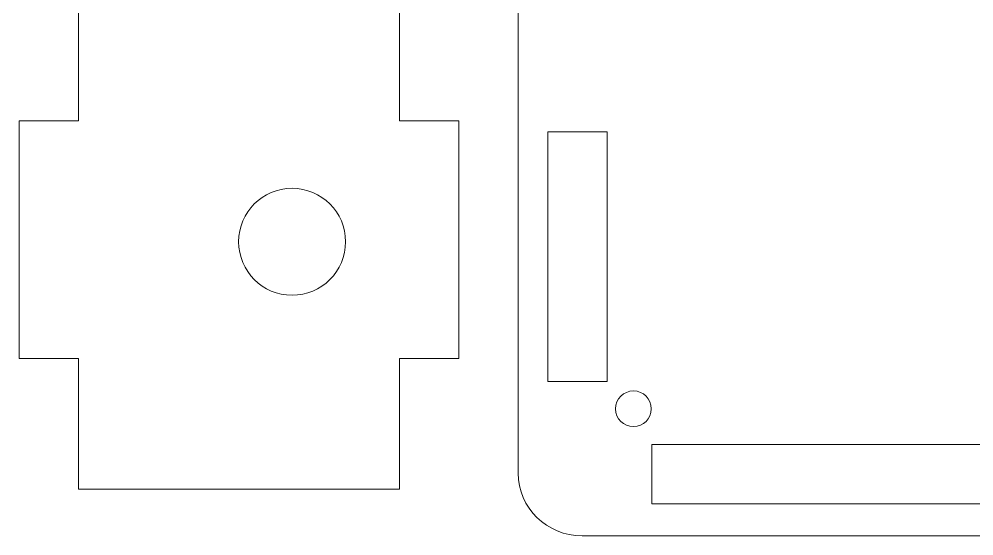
# Model space of a CAD drawing. Header units: inches. Extents: x -14.3 to 12.3, y -4.6 to 6.3.
# Drawn here: x -14.321 to -11.158, y -1.497 to 0.215 of the extents above; entities that cross this region are included whole.
import ezdxf

# ---------------------------------------------------------------- set-up
doc = ezdxf.new("R2010")
doc.units = ezdxf.units.IN
doc.header["$MEASUREMENT"] = 0
doc.layers.add('Layer 1', color=7, linetype='Continuous')

msp = doc.modelspace()

# ---------------------------------------------------------------- linework, layer by layer
at = {"layer": 'Layer 1', "lineweight": 5}
for points in [[(-12.5693, -0.9855), (-12.3725, -0.9855), (-12.3725, -0.1587), (-12.5693, -0.1587), (-12.5693, -0.9855)], [(-12.2248, -1.391), (-9.8429, -1.391), (-9.8429, -1.1941), (-12.2248, -1.1941), (-12.2248, -1.391)]]:
    msp.add_lwpolyline(points, close=True, dxfattribs=at)
for centre, major_axis in [((-13.4168, -0.5225), (0, 0.1772)), ((-12.2859, -1.076), (0, 0.0591))]:
    msp.add_ellipse(centre, major_axis=major_axis, ratio=1, start_param=0, end_param=6.28318, dxfattribs=at)
for points, knots in [([(-12.456, 1.9279), (-12.456, 1.9279), (12.0418, 1.9279), (12.0418, 1.9279), (12.0418, 1.9279), (12.1582, 1.9279), (12.2535, 1.8344), (12.2535, 1.7201), (12.2535, 1.7201), (12.2535, 1.7201), (12.2535, -1.2894), (12.2535, -1.2894), (12.2535, -1.2894), (12.2535, -1.4037), (12.1582, -1.4973), (12.0418, -1.4973), (12.0418, -1.4973), (12.0418, -1.4973), (-12.456, -1.4973), (-12.456, -1.4973), (-12.456, -1.4973), (-12.5725, -1.4973), (-12.6677, -1.4037), (-12.6677, -1.2894), (-12.6677, -1.2894), (-12.6677, -1.2894), (-12.6677, 1.7201), (-12.6677, 1.7201), (-12.6677, 1.7201), (-12.6677, 1.8344), (-12.5725, 1.9279), (-12.456, 1.9279)], [0, 0, 0, 0, 0.125, 0.125, 0.125, 0.125, 0.25, 0.25, 0.25, 0.25, 0.375, 0.375, 0.375, 0.375, 0.5, 0.5, 0.5, 0.5, 0.625, 0.625, 0.625, 0.625, 0.75, 0.75, 0.75, 0.75, 0.875, 0.875, 0.875, 0.875, 1, 1, 1, 1]), ([(-14.1244, -0.9091), (-14.1244, -0.9091), (-14.3213, -0.9091), (-14.3213, -0.9091), (-14.3213, -0.9091), (-14.3213, -0.9091), (-14.3213, -0.1217), (-14.3213, -0.1217), (-14.3213, -0.1217), (-14.3213, -0.1217), (-14.1244, -0.1217), (-14.1244, -0.1217)], [0, 0, 0, 0, 0.333333, 0.333333, 0.333333, 0.333333, 0.666667, 0.666667, 0.666667, 0.666667, 1, 1, 1, 1]), ([(-13.0614, -0.1217), (-13.0614, -0.1217), (-12.8646, -0.1217), (-12.8646, -0.1217), (-12.8646, -0.1217), (-12.8646, -0.1217), (-12.8646, -0.9091), (-12.8646, -0.9091), (-12.8646, -0.9091), (-12.8646, -0.9091), (-13.0614, -0.9091), (-13.0614, -0.9091)], [0, 0, 0, 0, 0.333333, 0.333333, 0.333333, 0.333333, 0.666667, 0.666667, 0.666667, 0.666667, 1, 1, 1, 1]), ([(-13.0614, -0.9091), (-13.0614, -0.9091), (-13.0614, -1.3422), (-13.0614, -1.3422), (-13.0614, -1.3422), (-13.0614, -1.3422), (-14.1244, -1.3422), (-14.1244, -1.3422), (-14.1244, -1.3422), (-14.1244, -1.3422), (-14.1244, -0.9091), (-14.1244, -0.9091)], [0, 0, 0, 0, 0.333333, 0.333333, 0.333333, 0.333333, 0.666667, 0.666667, 0.666667, 0.666667, 1, 1, 1, 1])]:
    msp.add_open_spline(points, degree=3, knots=knots, dxfattribs=at)
for points in [[(-14.1244, -0.1217), (-14.1244, -0.1217), (-14.1244, 0.6657), (-14.1244, 0.6657)], [(-13.0614, 0.6657), (-13.0614, 0.6657), (-13.0614, -0.1217), (-13.0614, -0.1217)]]:
    msp.add_open_spline(points, degree=3, dxfattribs=at)

doc.saveas('drawing.dxf')
